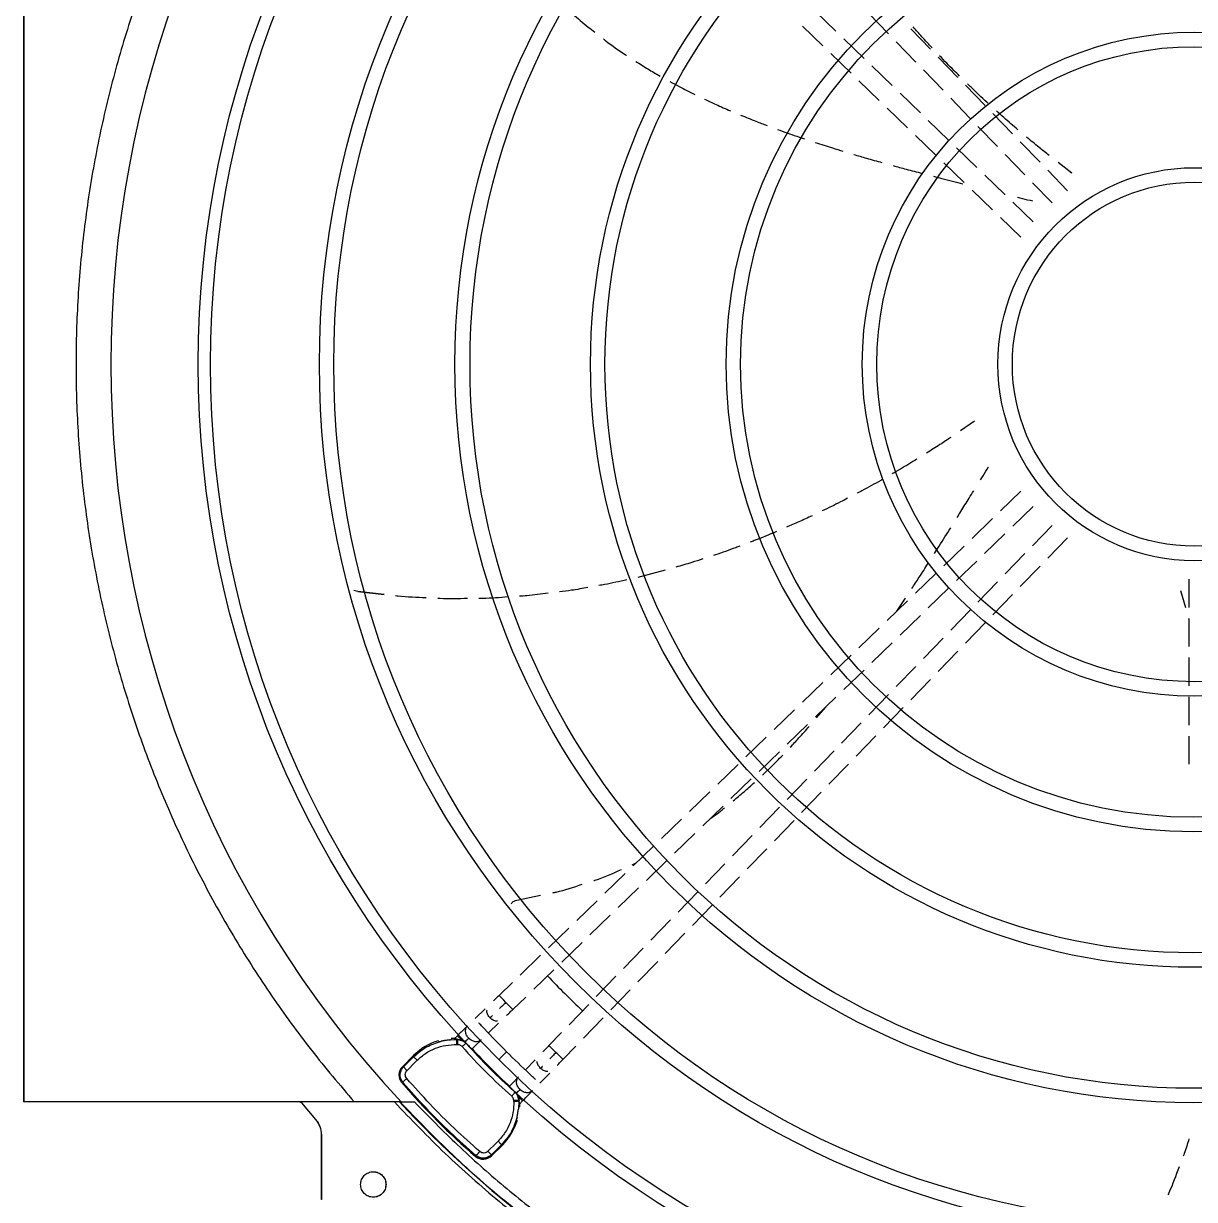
# Model space of a CAD drawing. Extents: x -24 to 296, y -58 to 147.
# Drawn here: x 135.2 to 146.96, y 28.69 to 40.51 of the extents above; entities that cross this region are included whole.
import ezdxf

# ---------------------------------------------------------------- set-up
doc = ezdxf.new("R2010")
doc.units = 0
doc.header["$MEASUREMENT"] = 0
doc.layers.get('0').update_dxf_attribs({"linetype": 'CONTINUOUS'})

msp = doc.modelspace()

# ---------------------------------------------------------------- linework, layer by layer
at = {"color": 7, "linetype": 'Continuous', "lineweight": 25}
for p, q in [((135.19898, 44.49608), (135.19898, 29.67323)), ((135.20067, 44.49608), (135.20067, 29.67323)), ((143.35606, 40.43046), (143.15152, 40.62822)), ((143.68789, 40.60745), (143.88538, 40.40319)), ((143.02049, 40.4811), (143.22433, 40.28401)), ((144.30741, 40.24991), (144.10958, 40.45451)), ((143.63914, 40.15674), (143.4355, 40.35364)), ((143.96225, 40.32369), (144.1594, 40.1198)), ((143.30441, 40.20658), (143.50867, 40.00907)), ((144.58188, 39.96605), (144.38408, 40.17062)), ((143.92162, 39.88361), (143.71788, 40.08061)), ((143.58725, 39.9331), (143.79197, 39.73515)), ((144.23559, 40.04099), (144.43313, 39.83669)), ((144.85598, 39.68256), (144.65831, 39.887)), ((144.20479, 39.60981), (144.00161, 39.80626)), ((144.50954, 39.75766), (144.70631, 39.55417)), ((143.87182, 39.65794), (144.07571, 39.4608)), ((145.13138, 39.39774), (144.93336, 39.60253)), ((144.48863, 39.33536), (144.28456, 39.53268)), ((144.78349, 39.47434), (144.98073, 39.27036)), ((144.15524, 39.3839), (144.36019, 39.18574)), ((144.77092, 39.06242), (144.56737, 39.25923)), ((145.40656, 39.11314), (145.20757, 39.31894)), ((144.43923, 39.10931), (144.64368, 38.91162)), ((145.05635, 39.19214), (145.25456, 38.98715)), ((145.72738, 39.00331), (145.58947, 39.10947)), ((145.68223, 38.82803), (145.4838, 39.03325)), ((145.70475, 39.02024), (145.7042, 39.02023)), ((145.72152, 39.00758), (145.72718, 39.00331)), ((145.72718, 39.00331), (145.72738, 39.00331)), ((145.0542, 38.78851), (144.85117, 38.98482)), ((145.33113, 38.90796), (145.52759, 38.70477)), ((144.72415, 38.83381), (144.92869, 38.63605)), ((145.04817, 38.79433), (145.05723, 38.79212)), ((145.33834, 38.51377), (145.13417, 38.71119)), ((145.00897, 38.55842), (145.2141, 38.36008)), ((144.74965, 36.51174), (144.60804, 36.41423)), ((144.88898, 36.05404), (144.88956, 36.05404)), ((145.21443, 35.80955), (145.00902, 35.61093)), ((145.13436, 35.4583), (145.33787, 35.65508)), ((144.92874, 35.53331), (144.7239, 35.33525)), ((145.52847, 35.46544), (145.33088, 35.26109)), ((144.85076, 35.18409), (145.05426, 35.38086)), ((145.4837, 35.13594), (145.68234, 35.34139)), ((144.64378, 35.25778), (144.43976, 35.06052)), ((144.56794, 34.91063), (144.77102, 35.10699)), ((145.25456, 35.18216), (145.05731, 34.97816)), ((141.64361, 35.01458), (141.36637, 34.94356)), ((144.35949, 34.9829), (144.15563, 34.78578)), ((145.20838, 34.8512), (145.40658, 35.05619)), ((144.98072, 34.89895), (144.78286, 34.69431)), ((146.90255, 34.92531), (146.90255, 34.64096)), ((138.55613, 34.80228), (138.51597, 34.81166)), ((138.55549, 34.80228), (138.51601, 34.81152)), ((138.55549, 34.80228), (138.82159, 34.76965)), ((138.55613, 34.80228), (138.55549, 34.80228)), ((138.82119, 34.771), (138.55613, 34.80228)), ((143.96827, 34.60463), (144.05517, 34.73441)), ((144.28465, 34.63672), (144.48809, 34.83342)), ((144.93276, 34.56615), (145.13138, 34.77157)), ((146.81713, 34.81192), (146.86778, 34.64199)), ((139.4706, 34.73028), (139.58046, 34.72788)), ((139.58045, 34.72734), (139.58113, 34.72734)), ((144.07569, 34.70849), (143.8718, 34.51135)), ((144.70687, 34.61573), (144.50945, 34.41154)), ((144.00172, 34.36314), (144.20528, 34.55998)), ((146.89899, 34.53163), (146.90255, 34.51886)), ((146.90255, 34.53151), (146.90255, 34.24742)), ((143.79216, 34.43435), (143.58706, 34.23603)), ((144.65855, 34.28255), (144.85641, 34.48719)), ((143.71804, 34.08885), (143.92242, 34.28647)), ((144.43288, 34.33236), (144.23521, 34.12791)), ((143.50867, 34.16023), (143.30439, 33.96271)), ((144.38381, 33.99841), (144.58138, 34.20275)), ((144.15859, 34.04867), (143.96219, 33.84555)), ((146.90255, 34.13791), (146.90255, 33.85439)), ((143.43551, 33.81567), (143.63928, 34.0127)), ((144.10946, 33.71467), (144.30662, 33.91858)), ((143.22497, 33.88592), (143.02095, 33.68865)), ((143.1521, 33.54165), (143.35564, 33.73845)), ((143.88516, 33.76588), (143.68783, 33.5618)), ((146.90255, 33.74371), (146.90255, 33.46005)), ((142.94083, 33.61118), (142.73747, 33.41455)), ((143.16224, 33.53105), (143.25443, 33.64058)), ((143.83548, 33.43131), (144.033, 33.6356)), ((142.86883, 33.26775), (143.0726, 33.46478)), ((143.61191, 33.48328), (143.41472, 33.27934)), ((142.65771, 33.33743), (142.45337, 33.13986)), ((143.56155, 33.14801), (143.75888, 33.35209)), ((146.90255, 33.34961), (146.90255, 33.06577)), ((143.33808, 33.20008), (143.1411, 32.99636)), ((142.58621, 32.99448), (142.79008, 33.1916)), ((142.3742, 33.0633), (142.17052, 32.86637)), ((143.2874, 32.86448), (143.48405, 33.06786)), ((142.30319, 32.72082), (142.507, 32.91789)), ((143.06348, 32.91608), (142.8667, 32.71257)), ((142.09096, 32.78944), (141.88654, 32.59179)), ((143.01306, 32.58075), (143.21048, 32.78493)), ((142.0199, 32.44691), (142.22333, 32.6436)), ((142.78985, 32.63309), (142.59313, 32.42963)), ((141.80761, 32.51547), (141.60407, 32.31866)), ((142.73946, 32.29778), (142.93649, 32.50155)), ((141.73689, 32.17326), (141.94089, 32.37051)), ((142.517, 32.3509), (142.31966, 32.1468)), ((141.52482, 32.24203), (141.32054, 32.04451)), ((142.46494, 32.01386), (142.66181, 32.21747)), ((141.31201, 32.05383), (141.35104, 32.074)), ((141.45344, 31.89919), (141.65719, 32.0962)), ((142.24248, 32.06698), (142.04609, 31.86387)), ((141.24093, 31.96754), (141.03756, 31.7709)), ((142.1916, 31.73117), (142.38876, 31.93508)), ((141.17073, 31.62584), (141.37448, 31.82284)), ((141.9697, 31.78487), (141.77256, 31.58098)), ((140.15167, 31.7001), (140.1522, 31.7001)), ((140.1522, 31.7001), (140.39185, 31.74978)), ((140.95822, 31.69418), (140.75431, 31.49702)), ((140.88703, 31.35153), (141.09153, 31.54926)), ((141.91677, 31.44693), (142.11466, 31.65159)), ((141.69573, 31.50152), (141.49875, 31.29779)), ((140.67485, 31.42019), (140.47036, 31.22247)), ((141.64381, 31.16462), (141.84048, 31.36803)), ((140.60476, 31.0786), (140.8081, 31.27521)), ((141.42205, 31.21847), (141.22529, 31.01497)), ((140.39192, 31.14662), (140.1871, 30.94858)), ((141.36913, 30.88054), (141.56716, 31.08535)), ((140.32182, 30.80502), (140.52505, 31.00152)), ((140.10867, 30.87275), (139.97506, 30.74356)), ((141.14856, 30.93562), (140.95108, 30.73138)), ((140.1119, 30.60204), (140.24168, 30.72753)), ((141.09596, 30.59802), (141.29251, 30.8013)), ((139.8356, 30.60902), (139.73425, 30.51143)), ((140.87492, 30.65261), (140.67701, 30.44793)), ((140.82234, 30.31504), (141.01922, 30.51865)), ((139.8671, 30.36608), (139.96953, 30.46471)), ((140.6013, 30.36962), (140.47497, 30.23897)), ((139.47175, 30.29695), (139.55203, 30.29984)), ((139.55554, 30.33909), (139.52376, 30.30837)), ((139.55044, 30.24965), (139.55988, 30.24934)), ((139.55203, 30.29984), (139.55208, 30.30568)), ((139.56132, 30.29954), (139.55203, 30.29984)), ((139.55208, 30.30568), (139.56133, 30.30499)), ((139.56133, 30.30499), (139.56132, 30.29954)), ((139.56132, 30.29954), (139.60645, 30.28896)), ((139.56133, 30.30499), (139.59569, 30.29768)), ((139.64556, 30.26418), (139.63264, 30.27652)), ((139.64554, 30.26011), (139.64556, 30.26418)), ((139.00381, 30.02744), (139.1154, 30.13903)), ((139.1157, 30.12719), (139.01544, 30.02701)), ((139.1154, 30.13903), (139.11569, 30.12719)), ((140.61644, 30.10209), (140.74476, 30.2348)), ((139.01544, 30.02701), (139.00381, 30.02744)), ((139.04998, 29.99015), (139.13168, 30.07176)), ((139.13168, 30.07176), (139.15176, 30.09185)), ((140.33747, 30.0971), (140.23824, 29.99492)), ((140.3836, 29.86204), (140.48269, 29.96408)), ((138.99769, 29.86711), (139.00968, 29.86658)), ((140.1361, 29.77363), (140.13222, 29.77344)), ((140.14845, 29.76071), (140.1361, 29.77363)), ((135.20067, 29.67323), (135.19898, 29.67323)), ((138.52027, 29.67323), (135.20067, 29.67323)), ((137.98926, 29.6661), (138.13184, 29.49715)), ((137.99004, 29.6661), (137.98926, 29.6661)), ((137.99004, 29.6661), (138.13262, 29.49715)), ((138.99096, 29.67323), (138.52027, 29.67323)), ((138.99096, 29.67323), (139.12561, 29.67323)), ((140.12186, 29.67821), (140.12157, 29.68765)), ((140.16107, 29.73433), (140.17164, 29.68921)), ((140.17194, 29.67994), (140.16906, 29.59964)), ((140.16959, 29.72378), (140.17686, 29.68947)), ((140.17686, 29.68947), (140.17164, 29.68921)), ((140.17164, 29.68921), (140.17194, 29.67994)), ((140.17753, 29.68023), (140.17194, 29.67994)), ((140.17753, 29.68023), (140.17686, 29.68947)), ((140.18012, 29.65209), (140.21076, 29.68378)), ((138.13184, 29.49715), (138.13262, 29.49715)), ((138.18899, 29.34311), (138.18899, 28.6935)), ((138.18899, 29.34311), (138.18977, 29.34311)), ((138.18977, 29.34311), (138.18977, 28.6935)), ((139.94399, 29.25944), (139.86238, 29.17775)), ((140.01061, 29.24381), (139.89902, 29.13222)), ((139.99929, 29.24359), (139.89912, 29.14334)), ((139.96408, 29.27953), (139.94399, 29.25944)), ((140.01061, 29.24381), (139.99929, 29.24359)), ((139.73869, 29.1261), (139.73869, 29.13757)), ((139.89902, 29.13222), (139.89912, 29.14334)), ((138.18977, 28.6935), (138.18899, 28.6935))]:
    msp.add_line(p, q, dxfattribs=at)
at = {"color": 8, "linetype": 'Continuous', "lineweight": 25}
for p, q in [((139.00968, 29.86658), (138.99181, 29.89813)), ((139.76917, 29.12013), (139.73869, 29.13757))]:
    msp.add_line(p, q, dxfattribs=at)
at = {"color": 8, "linetype": 'Continuous', "lineweight": 25, "flags": 128}
for points in [[(140.0437, 30.6728), (140.0175, 30.69988), (139.99526, 30.72283), (139.98035, 30.73817), (139.97506, 30.74356), (139.97506, 30.74356)], [(140.1119, 30.60204), (140.1119, 30.60204), (140.10677, 30.60743), (140.09201, 30.62277), (140.06986, 30.64572), (140.0437, 30.6728)]]:
    msp.add_lwpolyline(points, dxfattribs=at)
for centre, radius in [((146.9509, 37.08527), 9.99706), ((146.9509, 37.08465), 9.87436), ((146.9509, 37.08527), 8.78089), ((146.9509, 37.08465), 8.63615), ((146.9509, 37.08465), 7.41998), ((146.95709, 37.08475), 7.27453), ((146.9509, 37.08465), 6.05846), ((146.9509, 37.08465), 5.9131), ((146.9509, 37.08465), 4.69694), ((146.9509, 37.08465), 4.55158), ((146.95709, 37.08465), 3.33542), ((146.95709, 37.08475), 3.18997), ((146.95709, 37.08465), 1.9739), ((146.95709, 37.08475), 1.82845)]:
    msp.add_circle(centre, radius)
at = {"color": 7, "linetype": 'Continuous', "lineweight": 25}
for centre, radius, start, end in [((146.95627, 37.08465), 10.88004, 137.062968, 222.937036), ((146.94952, 37.08335), 8.93517, 223.436613, 226.62464), ((146.95619, 37.08369), 9.76635, 223.11767, 225.000016), ((144.21387, 34.34227), 6.1186, 222.506594, 227.494873), ((146.9558, 37.08322), 9.76574, 224.999711, 226.882175), ((144.21403, 34.34244), 6.87305, 220.627733, 229.372173), ((146.95604, 37.08461), 10.8921, 222.877714, 262.047685)]:
    msp.add_arc(centre, radius, start, end, dxfattribs=at)
at = {"color": 8, "linetype": 'Continuous', "lineweight": 25}
for centre, radius, start, end in [((133.01721, 22.43123), 10.79717, 45.790223, 46.313352), ((135.69427, 25.07619), 6.45202, 45.572072, 46.081779)]:
    msp.add_arc(centre, radius, start, end, dxfattribs=at)
at = {"color": 7, "linetype": 'Continuous', "lineweight": 25}
for centre, major_axis, ratio, start_param, end_param in [((139.53271, 29.72066), (0.01095, 0.5912), 0.99873353, 0.30576453, 0.80328617), ((139.53271, 29.72066), (0.01095, 0.5912), 0.99873353, 0.02743731, 0.08783241), ((139.08747, 29.94396), (0.11816, -0.00449), 0.99887068, 2.39471439, 3.88810276), ((139.59225, 29.66112), (0.5912, 0.01098), 0.99873841, 6.20038528, 6.255253), ((139.59225, 29.66112), (0.5912, 0.01098), 0.99873841, 5.4798419, 5.9722231), ((139.81555, 29.21588), (-0.00447, 0.11816), 0.99886587, 2.39523002, 3.88862108)]:
    msp.add_ellipse(centre, major_axis=major_axis, ratio=ratio, start_param=start_param, end_param=end_param, dxfattribs=at)
for points, knots in [([(139.12561, 29.67323), (139.26814, 29.5275), (139.55529, 29.23391), (140.02014, 28.82273), (140.51272, 28.4322), (141.03399, 28.06741), (141.58201, 27.73023), (142.15474, 27.42362), (142.74954, 27.1501), (143.36303, 26.91205), (143.9922, 26.71121), (144.63372, 26.549), (145.28398, 26.42645), (145.93927, 26.34414), (146.59598, 26.30218), (147.25067, 26.30026), (147.89923, 26.33765), (148.53823, 26.41313), (149.16451, 26.52507), (149.77584, 26.67179), (150.36975, 26.85127), (150.94704, 27.06239), (151.51144, 27.30589), (152.06615, 27.58379), (152.611, 27.89745), (153.14281, 28.24666), (153.65879, 28.63109), (154.15553, 29.04975), (154.62969, 29.50117), (155.0778, 29.98307), (155.49715, 30.4933), (155.88518, 31.0293), (156.2396, 31.58809), (156.55849, 32.16644), (156.84043, 32.76104), (157.08441, 33.36857), (157.2896, 33.98495), (157.45587, 34.60654), (157.58356, 35.2298), (157.67341, 35.85204), (157.72638, 36.47021), (157.74381, 37.08465), (157.72638, 37.69909), (157.67341, 38.31725), (157.58356, 38.93949), (157.45588, 39.56275), (157.2896, 40.18435), (157.08441, 40.80073), (156.84043, 41.40825), (156.5585, 42.00285), (156.2396, 42.58121), (155.88518, 43.14), (155.49715, 43.67599), (155.07781, 44.18622), (154.6297, 44.66812), (154.15554, 45.11955), (153.6588, 45.53821), (153.14282, 45.92265), (152.61101, 46.27184), (152.06617, 46.58551), (151.51145, 46.86342), (150.94705, 47.10692), (150.36976, 47.31803), (149.77585, 47.49751), (149.16453, 47.64423), (148.53824, 47.75618), (147.89923, 47.83165), (147.25068, 47.86905), (146.596, 47.86713), (145.93929, 47.82517), (145.28399, 47.74286), (144.63373, 47.62031), (143.99221, 47.4581), (143.36305, 47.25726), (142.74956, 47.01922), (142.15475, 46.74569), (141.58202, 46.43908), (141.034, 46.1019), (140.51273, 45.73712), (140.02015, 45.34658), (139.55529, 44.93541), (139.26814, 44.64181), (139.12561, 44.49608)], [0, 0, 0, 0, 0.01189592, 0.02396584, 0.03619649, 0.04857359, 0.06108194, 0.07373471, 0.0864717, 0.09927432, 0.11212355, 0.12500004, 0.13787625, 0.15072533, 0.16352795, 0.17626509, 0.18891813, 0.20142621, 0.21380317, 0.22603385, 0.23810393, 0.25000004, 0.2618959, 0.27396585, 0.28619652, 0.29857361, 0.31108196, 0.32373474, 0.33647171, 0.34927432, 0.36212355, 0.37500004, 0.38787624, 0.40072531, 0.41352793, 0.42626506, 0.4389181, 0.45142619, 0.46380314, 0.47603381, 0.48810388, 0.50000001, 0.51189586, 0.52396581, 0.53619649, 0.54857357, 0.56108191, 0.57373469, 0.58647168, 0.59927428, 0.6121235, 0.62499999, 0.63787621, 0.65072529, 0.66352791, 0.67626502, 0.68891805, 0.70142614, 0.71380312, 0.72603376, 0.73810387, 0.74999998, 0.76189582, 0.77396578, 0.78619645, 0.79857355, 0.81108188, 0.82373468, 0.83647168, 0.84927427, 0.86212351, 0.87499998, 0.88787621, 0.90072531, 0.91352792, 0.92626504, 0.93891808, 0.95142617, 0.96380314, 0.97603381, 0.98810396, 1, 1, 1, 1]), ([(138.52027, 44.49608), (138.37476, 44.32461), (138.08373, 43.98167), (137.68736, 43.4352), (137.32224, 42.86773), (136.99247, 42.27888), (136.69849, 41.67141), (136.44156, 41.04735), (136.22257, 40.40899), (136.0423, 39.75864), (135.90142, 39.09863), (135.80042, 38.43136), (135.73967, 37.75922), (135.7194, 37.08465), (135.73967, 36.41008), (135.80042, 35.73795), (135.90142, 35.07067), (136.0423, 34.41067), (136.22257, 33.76031), (136.44156, 33.12196), (136.69849, 32.4979), (136.99247, 31.89043), (137.32224, 31.30158), (137.68736, 30.73411), (138.08373, 30.18764), (138.37476, 29.8447), (138.52027, 29.67323)], [0, 0, 0, 0, 0.04166667, 0.08333333, 0.125, 0.16666666, 0.20833334, 0.25000002, 0.29166668, 0.33333335, 0.375, 0.41666669, 0.45833337, 0.49999998, 0.54166666, 0.58333334, 0.62500004, 0.66666665, 0.70833332, 0.75000002, 0.7916667, 0.83333334, 0.87500001, 0.91666668, 0.95833336, 1, 1, 1, 1]), ([(140.7136, 40.60539), (140.76449, 40.5601), (140.83645, 40.49605), (140.91292, 40.4373), (140.93531, 40.4201)], [0, 0, 0, 0, 0.70723301, 1, 1, 1, 1]), ([(144.32347, 40.26324), (144.28943, 40.29945), (144.22555, 40.36738), (144.16222, 40.43967), (144.13265, 40.47342)], [0, 0, 0, 0, 0.53304752, 1, 1, 1, 1]), ([(141.02247, 40.35216), (141.03062, 40.34578), (141.1023, 40.28971), (141.18024, 40.23437), (141.25203, 40.18877), (141.25568, 40.18646)], [0, 0, 0, 0, 0.10855999, 0.95473773, 1, 1, 1, 1]), ([(144.5987, 39.9799), (144.57963, 39.99853), (144.51344, 40.06319), (144.44643, 40.13324), (144.39872, 40.18312)], [0, 0, 0, 0, 0.28801389, 1, 1, 1, 1]), ([(141.34944, 40.12679), (141.38881, 40.1012), (141.46781, 40.04984), (141.54968, 40.00317), (141.59076, 39.97975)], [0, 0, 0, 0, 0.49831673, 1, 1, 1, 1]), ([(141.68799, 39.92578), (141.71953, 39.90839), (141.80238, 39.86271), (141.88721, 39.8208), (141.93975, 39.79484)], [0, 0, 0, 0, 0.38063605, 1, 1, 1, 1]), ([(144.88458, 39.70626), (144.88058, 39.70987), (144.82444, 39.76058), (144.75539, 39.82557), (144.68972, 39.89034), (144.67764, 39.90226)], [0, 0, 0, 0, 0.05896179, 0.82678494, 1, 1, 1, 1]), ([(142.03817, 39.74778), (142.07644, 39.72953), (142.16214, 39.68865), (142.24947, 39.65137), (142.29779, 39.63074)], [0, 0, 0, 0, 0.44658647, 1, 1, 1, 1]), ([(142.39975, 39.58774), (142.45108, 39.56651), (142.53906, 39.53013), (142.62822, 39.49682), (142.66535, 39.48294)], [0, 0, 0, 0, 0.58350666, 1, 1, 1, 1]), ([(145.18485, 39.44019), (145.13745, 39.48065), (145.06596, 39.54167), (144.99268, 39.60838), (144.968, 39.63085)], [0, 0, 0, 0, 0.6631535, 1, 1, 1, 1]), ([(142.77039, 39.44351), (142.83449, 39.42028), (142.92461, 39.38761), (143.01554, 39.35733), (143.04181, 39.34858)], [0, 0, 0, 0, 0.71116452, 1, 1, 1, 1]), ([(145.49917, 39.18093), (145.46533, 39.20771), (145.39074, 39.26673), (145.31393, 39.3312), (145.27197, 39.36643)], [0, 0, 0, 0, 0.45365536, 1, 1, 1, 1]), ([(143.14921, 39.31264), (143.20726, 39.29381), (143.29983, 39.26378), (143.39296, 39.23562), (143.4277, 39.22512)], [0, 0, 0, 0, 0.62701032, 1, 1, 1, 1]), ([(143.53579, 39.19236), (143.57821, 39.17981), (143.67263, 39.15189), (143.76743, 39.12534), (143.81965, 39.11071)], [0, 0, 0, 0, 0.4492195, 1, 1, 1, 1]), ([(143.93057, 39.07998), (143.97465, 39.06787), (144.07145, 39.04128), (144.16857, 39.01587), (144.22145, 39.00203)], [0, 0, 0, 0, 0.45544393, 1, 1, 1, 1]), ([(145.70475, 39.02023), (145.70526, 39.01985), (145.70632, 39.01906), (145.71015, 39.01616), (145.71544, 39.01217), (145.71949, 39.00911), (145.72152, 39.00758)], [0, 0, 0, 0, 0.2360288, 0.48492993, 0.74046576, 1, 1, 1, 1]), ([(144.3356, 38.97229), (144.364, 38.96495), (144.46291, 38.93939), (144.56201, 38.91454), (144.63266, 38.89682)], [0, 0, 0, 0, 0.28717143, 1, 1, 1, 1]), ([(145.18019, 38.76214), (145.19681, 38.7581), (145.24763, 38.74572), (145.29841, 38.73337), (145.33259, 38.72506)], [0, 0, 0, 0, 0.32699072, 1, 1, 1, 1]), ([(144.51211, 36.35003), (144.47575, 36.32571), (144.39654, 36.27273), (144.31145, 36.21934), (144.26542, 36.19046)], [0, 0, 0, 0, 0.4590241, 1, 1, 1, 1]), ([(144.16907, 36.13054), (144.11546, 36.09752), (144.03511, 36.04804), (143.94877, 35.99862), (143.92003, 35.98218)], [0, 0, 0, 0, 0.66716669, 1, 1, 1, 1]), ([(144.80843, 35.92254), (144.817, 35.93643), (144.84407, 35.98028), (144.87109, 36.0241), (144.88956, 36.05404)], [0, 0, 0, 0, 0.31677713, 1, 1, 1, 1]), ([(143.82395, 35.92675), (143.81862, 35.92367), (143.75248, 35.88547), (143.66877, 35.83941), (143.58699, 35.7969), (143.57198, 35.7891)], [0, 0, 0, 0, 0.06673795, 0.82860265, 1, 1, 1, 1]), ([(144.57467, 35.5453), (144.58676, 35.56467), (144.62693, 35.62903), (144.68247, 35.71868), (144.72592, 35.78899), (144.74148, 35.81416)], [0, 0, 0, 0, 0.21657344, 0.71952385, 1, 1, 1, 1]), ([(143.47411, 35.73805), (143.45039, 35.72558), (143.3685, 35.68251), (143.28121, 35.64035), (143.21921, 35.6104)], [0, 0, 0, 0, 0.28962741, 1, 1, 1, 1]), ([(143.11908, 35.56315), (143.07426, 35.54198), (142.98987, 35.50212), (142.90149, 35.46414), (142.86006, 35.44634)], [0, 0, 0, 0, 0.53117169, 1, 1, 1, 1]), ([(144.34637, 35.18242), (144.36211, 35.20712), (144.41712, 35.29347), (144.47151, 35.38023), (144.51034, 35.44218)], [0, 0, 0, 0, 0.28603904, 1, 1, 1, 1]), ([(142.76007, 35.40294), (142.68611, 35.37199), (142.59922, 35.33562), (142.51005, 35.30198), (142.49678, 35.29697)], [0, 0, 0, 0, 0.85117589, 1, 1, 1, 1]), ([(142.3935, 35.2578), (142.3792, 35.25236), (142.29793, 35.22142), (142.20884, 35.18952), (142.1335, 35.16509), (142.12671, 35.16289)], [0, 0, 0, 0, 0.16266608, 0.92447643, 1, 1, 1, 1]), ([(142.02107, 35.12853), (141.98428, 35.11632), (141.8943, 35.08645), (141.80307, 35.06061), (141.74915, 35.04533)], [0, 0, 0, 0, 0.40887519, 1, 1, 1, 1]), ([(144.11857, 34.83022), (144.14375, 34.86847), (144.19898, 34.95233), (144.25319, 35.03686), (144.28267, 35.08284)], [0, 0, 0, 0, 0.45598561, 1, 1, 1, 1]), ([(141.2572, 34.91919), (141.18318, 34.90193), (141.09033, 34.88027), (140.99652, 34.86436), (140.97748, 34.86113)], [0, 0, 0, 0, 0.79707561, 1, 1, 1, 1]), ([(139.24134, 34.73828), (139.14736, 34.74119), (139.0442, 34.74438), (138.94238, 34.75667), (138.93331, 34.75777)], [0, 0, 0, 0, 0.91094237, 1, 1, 1, 1]), ([(140.06514, 34.74681), (139.98003, 34.73932), (139.88187, 34.73067), (139.78375, 34.73086), (139.77072, 34.73089)], [0, 0, 0, 0, 0.86718784, 1, 1, 1, 1]), ([(140.46866, 34.78473), (140.39737, 34.77443), (140.30095, 34.76049), (140.20398, 34.75523), (140.17871, 34.75386)], [0, 0, 0, 0, 0.73941863, 1, 1, 1, 1]), ([(140.86678, 34.84188), (140.81205, 34.83154), (140.71707, 34.8136), (140.62121, 34.80293), (140.58058, 34.79841)], [0, 0, 0, 0, 0.57618242, 1, 1, 1, 1]), ([(139.65593, 34.73066), (139.56456, 34.72797), (139.46514, 34.72505), (139.36638, 34.73101), (139.35839, 34.73149)], [0, 0, 0, 0, 0.91908325, 1, 1, 1, 1]), ([(142.89853, 33.23694), (142.92777, 33.26775), (142.99278, 33.33624), (143.05488, 33.40738), (143.08904, 33.44651)], [0, 0, 0, 0, 0.44988429, 1, 1, 1, 1]), ([(142.61999, 32.95796), (142.64668, 32.98295), (142.71573, 33.04762), (142.78181, 33.11534), (142.82235, 33.15688)], [0, 0, 0, 0, 0.38645719, 1, 1, 1, 1]), ([(142.32435, 32.69839), (142.36121, 32.7282), (142.4347, 32.78764), (142.50461, 32.85127), (142.53946, 32.88299)], [0, 0, 0, 0, 0.50149322, 1, 1, 1, 1]), ([(142.09552, 32.52003), (142.14101, 32.55245), (142.18948, 32.58699), (142.23532, 32.62493), (142.23815, 32.62727)], [0, 0, 0, 0, 0.93838513, 1, 1, 1, 1]), ([(140.92575, 31.89685), (140.92979, 31.89806), (141.0253, 31.92683), (141.1165, 31.96869), (141.20385, 32.00879)], [0, 0, 0, 0, 0.04234426, 1, 1, 1, 1]), ([(140.51414, 31.77513), (140.52498, 31.77732), (140.62559, 31.79767), (140.72316, 31.83156), (140.81022, 31.86181)], [0, 0, 0, 0, 0.10772802, 1, 1, 1, 1]), ([(140.09901, 31.66323), (140.10131, 31.66796), (140.10718, 31.68007), (140.12623, 31.69396), (140.14287, 31.69798), (140.15167, 31.7001)], [0, 0, 0, 0, 0.23203407, 0.59403736, 1, 1, 1, 1]), ([(140.09932, 31.66285), (140.10168, 31.66773), (140.10762, 31.67998), (140.12678, 31.69397), (140.14341, 31.69798), (140.1522, 31.7001)], [0, 0, 0, 0, 0.23772016, 0.59707421, 1, 1, 1, 1]), ([(139.97506, 30.74356), (139.96503, 30.73386), (139.94575, 30.71522), (139.92804, 30.69812), (139.91954, 30.68992)], [0, 0, 0, 0, 0.52082038, 1, 1, 1, 1]), ([(140.0437, 30.6728), (140.03156, 30.66106), (140.00988, 30.64011), (139.9891, 30.62004), (139.97996, 30.6112)], [0, 0, 0, 0, 0.56005027, 1, 1, 1, 1]), ([(140.05039, 30.54262), (140.05159, 30.54378), (140.06105, 30.55291), (140.08209, 30.57323), (140.10196, 30.59244), (140.1119, 30.60204)], [0, 0, 0, 0, 0.06782543, 0.53375694, 1, 1, 1, 1]), ([(139.65877, 30.43875), (139.65229, 30.43251), (139.63935, 30.42004), (139.61383, 30.39541), (139.58552, 30.36808), (139.56551, 30.34873), (139.55549, 30.33905)], [0, 0, 0, 0, 0.25012582, 0.50004049, 0.74993816, 1, 1, 1, 1]), ([(139.79878, 30.43658), (139.79292, 30.44327), (139.78269, 30.45495), (139.77431, 30.46498), (139.77073, 30.46926)], [0, 0, 0, 0, 0.57248786, 1, 1, 1, 1]), ([(139.82723, 30.4084), (139.82348, 30.41207), (139.81478, 30.42056), (139.80458, 30.43078), (139.79878, 30.43658)], [0, 0, 0, 0, 0.43217551, 1, 1, 1, 1]), ([(139.11569, 30.12719), (139.1577, 30.16358), (139.23978, 30.2347), (139.34325, 30.26747), (139.39377, 30.28347)], [0, 0, 0, 0, 0.51171491, 1, 1, 1, 1]), ([(139.15176, 30.09185), (139.17927, 30.11633), (139.23429, 30.16529), (139.33353, 30.21514), (139.44, 30.24671), (139.51363, 30.24867), (139.55044, 30.24965)], [0, 0, 0, 0, 0.25000105, 0.50000121, 0.74999986, 1, 1, 1, 1]), ([(139.36862, 30.27899), (139.36942, 30.27893), (139.37103, 30.27881), (139.3802, 30.28062), (139.38922, 30.28252), (139.39377, 30.28347)], [0, 0, 0, 0, 0.33193425, 0.66326494, 1, 1, 1, 1]), ([(139.47175, 30.29695), (139.46549, 30.29587), (139.45286, 30.29368), (139.43805, 30.29073), (139.42976, 30.28935), (139.42622, 30.28876), (139.41961, 30.2877), (139.40772, 30.28596), (139.39919, 30.28443), (139.39377, 30.28347)], [0, 0, 0, 0, 0.25660518, 0.51806655, 0.5332425, 0.55988111, 0.64746674, 0.77621648, 1, 1, 1, 1]), ([(139.47175, 30.29695), (139.47689, 30.29764), (139.48638, 30.29892), (139.49576, 30.30032), (139.49661, 30.30094), (139.49705, 30.30126)], [0, 0, 0, 0, 0.36680927, 0.676056, 1, 1, 1, 1]), ([(139.55208, 30.30568), (139.54401, 30.30629), (139.53252, 30.30715), (139.52573, 30.3081), (139.52384, 30.30865), (139.52461, 30.30897), (139.52477, 30.30904)], [0, 0, 0, 0, 0.51293538, 0.72977065, 0.94135023, 1, 1, 1, 1]), ([(139.55044, 30.24965), (139.55066, 30.25623), (139.55109, 30.26939), (139.5516, 30.28541), (139.55195, 30.2968), (139.552, 30.29883), (139.55203, 30.29984)], [0, 0, 0, 0, 0.25000075, 0.49999682, 0.75000266, 1, 1, 1, 1]), ([(139.55988, 30.24934), (139.56008, 30.25592), (139.56049, 30.26908), (139.56096, 30.2851), (139.56128, 30.2965), (139.56131, 30.29853), (139.56132, 30.29954)], [0, 0, 0, 0, 0.24999942, 0.499994, 0.74999548, 1, 1, 1, 1]), ([(139.60266, 30.22927), (139.59981, 30.23212), (139.59409, 30.23786), (139.58345, 30.24395), (139.57197, 30.24824), (139.56389, 30.24898), (139.55988, 30.24934)], [0, 0, 0, 0, 0.24877774, 0.50057364, 0.7521473, 1, 1, 1, 1]), ([(139.63264, 30.27652), (139.62712, 30.28069), (139.61534, 30.28958), (139.6025, 30.29487), (139.59569, 30.29768)], [0, 0, 0, 0, 0.46911619, 1, 1, 1, 1]), ([(139.64554, 30.26011), (139.64443, 30.25999), (139.64214, 30.25974), (139.63201, 30.25306), (139.61827, 30.24257), (139.60775, 30.23361), (139.60266, 30.22927)], [0, 0, 0, 0, 0.24184858, 0.49997479, 0.75811382, 1, 1, 1, 1]), ([(139.66997, 30.31255), (139.66419, 30.30697), (139.65382, 30.29699), (139.63913, 30.28279), (139.63264, 30.27652)], [0, 0, 0, 0, 0.55831737, 1, 1, 1, 1]), ([(140.13222, 29.77344), (140.0475, 29.85092), (139.87806, 30.00589), (139.72305, 30.17537), (139.64554, 30.26011)], [0, 0, 0, 0, 0.49999938, 1, 1, 1, 1]), ([(139.64556, 30.26418), (139.65092, 30.25828), (139.6617, 30.24645), (139.67602, 30.23128), (139.68812, 30.21886), (139.69643, 30.2108), (139.70108, 30.20673), (139.70128, 30.20712), (139.70137, 30.20727)], [0, 0, 0, 0, 0.18087626, 0.36307985, 0.54051449, 0.72811583, 0.89029815, 1, 1, 1, 1]), ([(139.70023, 30.20517), (139.70951, 30.21414), (139.72806, 30.23207), (139.75399, 30.25711), (139.77734, 30.27964), (139.78931, 30.29117), (139.79529, 30.29694)], [0, 0, 0, 0, 0.25013792, 0.50015327, 0.74999353, 1, 1, 1, 1]), ([(139.1157, 30.12718), (139.11641, 30.12656), (139.11782, 30.12532), (139.12602, 30.11734), (139.13757, 30.10597), (139.14703, 30.09656), (139.15176, 30.09185)], [0, 0, 0, 0, 0.24999527, 0.49999701, 0.75000345, 1, 1, 1, 1]), ([(139.60266, 30.22927), (139.68206, 30.14237), (139.84086, 29.96857), (140.01462, 29.80981), (140.1015, 29.73043)], [0, 0, 0, 0, 0.50000087, 1, 1, 1, 1]), ([(139.9724, 30.09989), (139.97272, 30.1002), (139.97346, 30.10091), (139.97936, 30.10677), (139.98841, 30.11579), (139.99944, 30.12681), (140.01228, 30.13964), (140.02497, 30.15235), (140.03566, 30.16305), (140.04411, 30.17153), (140.04945, 30.1769), (140.05007, 30.17755), (140.05035, 30.17784)], [0, 0, 0, 0, 0.09142796, 0.20730221, 0.29898218, 0.40002168, 0.50631239, 0.6122537, 0.71235431, 0.80274967, 0.91261822, 1, 1, 1, 1]), ([(140.47497, 30.23897), (140.46537, 30.22905), (140.44619, 30.20921), (140.42545, 30.18778), (140.41592, 30.17795), (140.41433, 30.17631)], [0, 0, 0, 0, 0.45479462, 0.90914447, 1, 1, 1, 1]), ([(140.54594, 30.17055), (140.53421, 30.15841), (140.51325, 30.13674), (140.49316, 30.11598), (140.48432, 30.10685)], [0, 0, 0, 0, 0.5600547, 1, 1, 1, 1]), ([(138.99181, 29.89813), (138.99006, 29.90099), (138.98106, 29.91575), (138.97935, 29.94917), (138.98748, 29.99237), (139.00614, 30.01549), (139.01544, 30.02701)], [0, 0, 0, 0, 0.07173689, 0.37086205, 0.68626492, 1, 1, 1, 1]), ([(139.01544, 30.02701), (139.01597, 30.02621), (139.01702, 30.02461), (139.02475, 30.01616), (139.03594, 30.00442), (139.0453, 29.99491), (139.04998, 29.99015)], [0, 0, 0, 0, 0.24999821, 0.49999027, 0.74999325, 1, 1, 1, 1]), ([(140.55941, 30.04315), (140.55978, 30.04354), (140.56817, 30.0522), (140.5877, 30.07237), (140.60689, 30.09221), (140.61648, 30.10214)], [0, 0, 0, 0, 0.02260027, 0.51113865, 1, 1, 1, 1]), ([(139.00968, 29.86658), (139.00985, 29.8679), (139.0102, 29.87065), (139.01843, 29.88094), (139.03129, 29.89433), (139.04205, 29.90406), (139.04725, 29.90875)], [0, 0, 0, 0, 0.2412465, 0.5000541, 0.75883227, 1, 1, 1, 1]), ([(139.04725, 29.90875), (139.04298, 29.91492), (139.03448, 29.92723), (139.0311, 29.95005), (139.03597, 29.97124), (139.04411, 29.9841), (139.04931, 29.98945), (139.04998, 29.99015)], [0, 0, 0, 0, 0.25091724, 0.5005218, 0.74979909, 0.96750876, 1, 1, 1, 1]), ([(139.78099, 29.175), (139.69536, 29.25137), (139.52349, 29.40464), (139.27734, 29.65081), (139.12382, 29.8229), (139.04725, 29.90875)], [0, 0, 0, 0, 0.33231681, 0.66694549, 1, 1, 1, 1]), ([(140.16911, 29.92373), (140.1633, 29.91774), (140.15167, 29.90576), (140.12901, 29.88238), (140.10387, 29.85641), (140.08589, 29.83782), (140.0769, 29.82853)], [0, 0, 0, 0, 0.25011658, 0.4999956, 0.74997875, 1, 1, 1, 1]), ([(140.30911, 29.92624), (140.3033, 29.93205), (140.29308, 29.94226), (140.28458, 29.95097), (140.28091, 29.95472)], [0, 0, 0, 0, 0.56905431, 1, 1, 1, 1]), ([(140.34177, 29.89822), (140.33747, 29.90181), (140.32746, 29.91017), (140.31578, 29.92041), (140.30911, 29.92624)], [0, 0, 0, 0, 0.42974965, 1, 1, 1, 1]), ([(139.73869, 29.13757), (139.65344, 29.21368), (139.48279, 29.36606), (139.23825, 29.6106), (139.08583, 29.7813), (139.00968, 29.86658)], [0, 0, 0, 0, 0.33313478, 0.66686602, 1, 1, 1, 1]), ([(140.07899, 29.82967), (140.07884, 29.82957), (140.07847, 29.82934), (140.08251, 29.82474), (140.0905, 29.81648), (140.10288, 29.8044), (140.11837, 29.78978), (140.13021, 29.779), (140.1361, 29.77363)], [0, 0, 0, 0, 0.11177582, 0.27357511, 0.45080048, 0.63777936, 0.8195625, 1, 1, 1, 1]), ([(140.1015, 29.73043), (140.10584, 29.73552), (140.11479, 29.74604), (140.12526, 29.75981), (140.13189, 29.76998), (140.13211, 29.77231), (140.13222, 29.77344)], [0, 0, 0, 0, 0.24188032, 0.50002498, 0.75815476, 1, 1, 1, 1]), ([(140.18455, 29.79797), (140.17895, 29.7922), (140.16893, 29.78187), (140.15473, 29.76719), (140.14845, 29.76071)], [0, 0, 0, 0, 0.55832877, 1, 1, 1, 1]), ([(140.21076, 29.68378), (140.22042, 29.69377), (140.23974, 29.71374), (140.26703, 29.74193), (140.29162, 29.76732), (140.30409, 29.78016), (140.31032, 29.78658)], [0, 0, 0, 0, 0.25017771, 0.50011676, 0.74999395, 1, 1, 1, 1]), ([(137.98926, 29.6661), (137.98827, 29.66715), (137.98629, 29.66926), (137.98253, 29.67149), (137.97843, 29.67296), (137.97554, 29.67314), (137.9741, 29.67323)], [0, 0, 0, 0, 0.24998025, 0.49998427, 0.74999678, 1, 1, 1, 1]), ([(137.97488, 29.67323), (137.97632, 29.67314), (137.97921, 29.67296), (137.98331, 29.67149), (137.98707, 29.66926), (137.98905, 29.66715), (137.99004, 29.6661)], [0, 0, 0, 0, 0.25000322, 0.50001573, 0.75001975, 1, 1, 1, 1]), ([(138.92303, 29.67323), (139.09089, 29.49826), (139.42661, 29.14832), (139.97304, 28.66735), (140.54783, 28.2213), (141.15166, 27.81514), (141.78099, 27.44984), (142.43328, 27.12733), (143.10553, 26.84865), (143.79496, 26.61623), (144.49782, 26.42674), (144.97502, 26.34041), (145.21361, 26.29725)], [0, 0, 0, 0, 0.10000002, 0.20000004, 0.29999995, 0.40000005, 0.50000004, 0.60000016, 0.69999999, 0.80000004, 0.90000013, 1, 1, 1, 1]), ([(138.97958, 29.67323), (139.15264, 29.49422), (139.49876, 29.1362), (140.06306, 28.64588), (140.65708, 28.19274), (141.28145, 27.7821), (141.93231, 27.415), (142.60685, 27.0935), (143.3018, 26.8187), (144.01407, 26.59316), (144.73967, 26.41332), (145.2316, 26.33594), (145.47756, 26.29725)], [0, 0, 0, 0, 0.09999997, 0.19999998, 0.29999997, 0.39999998, 0.49999991, 0.59999995, 0.69999992, 0.80000001, 0.90000005, 1, 1, 1, 1]), ([(140.12186, 29.67821), (140.12089, 29.6414), (140.11893, 29.56777), (140.08736, 29.4613), (140.03752, 29.36207), (139.98856, 29.30704), (139.96408, 29.27953)], [0, 0, 0, 0, 0.2499975, 0.49999556, 0.74999662, 1, 1, 1, 1]), ([(140.12157, 29.68765), (140.1212, 29.69166), (140.12047, 29.69974), (140.11618, 29.71123), (140.11009, 29.72186), (140.10435, 29.72758), (140.1015, 29.73043)], [0, 0, 0, 0, 0.24779498, 0.49943096, 0.75118998, 1, 1, 1, 1]), ([(140.17164, 29.68921), (140.17064, 29.68918), (140.16865, 29.68912), (140.15729, 29.68877), (140.14129, 29.68827), (140.12814, 29.68786), (140.12157, 29.68765)], [0, 0, 0, 0, 0.24999594, 0.49999599, 0.75000089, 1, 1, 1, 1]), ([(140.17194, 29.67994), (140.17094, 29.67989), (140.16895, 29.67981), (140.15759, 29.67941), (140.14159, 29.67887), (140.12844, 29.67843), (140.12186, 29.67821)], [0, 0, 0, 0, 0.2500081, 0.5000047, 0.75000598, 1, 1, 1, 1]), ([(140.16959, 29.72378), (140.16679, 29.73059), (140.16151, 29.74341), (140.15262, 29.75519), (140.14845, 29.76071)], [0, 0, 0, 0, 0.53088575, 1, 1, 1, 1]), ([(140.18074, 29.65303), (140.18067, 29.65287), (140.18037, 29.65212), (140.17985, 29.65398), (140.17895, 29.66072), (140.17812, 29.67218), (140.17753, 29.68023)], [0, 0, 0, 0, 0.05435949, 0.26672812, 0.48469879, 1, 1, 1, 1]), ([(140.15557, 29.52167), (140.15654, 29.52709), (140.15855, 29.53837), (140.16049, 29.55174), (140.16287, 29.56592), (140.16581, 29.58073), (140.16798, 29.59338), (140.16905, 29.59964)], [0, 0, 0, 0, 0.22403018, 0.46648185, 0.48173847, 0.74326104, 1, 1, 1, 1]), ([(140.17326, 29.62504), (140.173, 29.62472), (140.17247, 29.62409), (140.17129, 29.61645), (140.17013, 29.60763), (140.1693, 29.60142), (140.16906, 29.59964)], [0, 0, 0, 0, 0.28746422, 0.57416178, 0.8782828, 1, 1, 1, 1]), ([(138.13184, 29.49715), (138.14828, 29.47404), (138.18115, 29.42783), (138.18637, 29.37135), (138.18899, 29.34311)], [0, 0, 0, 0, 0.50000198, 1, 1, 1, 1]), ([(138.13262, 29.49715), (138.14906, 29.47404), (138.18193, 29.42783), (138.18716, 29.37135), (138.18977, 29.34311)], [0, 0, 0, 0, 0.50000198, 1, 1, 1, 1]), ([(140.15558, 29.52166), (140.13957, 29.47114), (140.1068, 29.36767), (140.03568, 29.28559), (139.99929, 29.24359)], [0, 0, 0, 0, 0.48829389, 1, 1, 1, 1]), ([(140.15558, 29.52166), (140.15451, 29.51667), (140.15238, 29.50667), (140.15077, 29.49837), (140.15093, 29.49712), (140.151, 29.49661)], [0, 0, 0, 0, 0.37191077, 0.74510217, 1, 1, 1, 1]), ([(146.90255, 29.30216), (146.88786, 29.25237), (146.87073, 29.1943), (146.84857, 29.13829), (146.84542, 29.13031)], [0, 0, 0, 0, 0.85756126, 1, 1, 1, 1]), ([(139.99929, 29.24359), (139.99868, 29.24428), (139.99747, 29.24567), (139.98953, 29.25383), (139.97819, 29.26535), (139.96878, 29.27481), (139.96408, 29.27953)], [0, 0, 0, 0, 0.25000233, 0.50000933, 0.7500026, 1, 1, 1, 1]), ([(139.73869, 29.13757), (139.74003, 29.13772), (139.74281, 29.13803), (139.75314, 29.14622), (139.76656, 29.15904), (139.77629, 29.16981), (139.78099, 29.175)], [0, 0, 0, 0, 0.24106608, 0.49981504, 0.75864179, 1, 1, 1, 1]), ([(139.89912, 29.14334), (139.88759, 29.13404), (139.86448, 29.11539), (139.82094, 29.10714), (139.78712, 29.10909), (139.77207, 29.11835), (139.76917, 29.12013)], [0, 0, 0, 0, 0.31116652, 0.62398385, 0.92760979, 1, 1, 1, 1]), ([(139.86238, 29.17775), (139.86169, 29.17708), (139.859, 29.17448), (139.85307, 29.16987), (139.84079, 29.16311), (139.82226, 29.15888), (139.79947, 29.16224), (139.78716, 29.17074), (139.78099, 29.175)], [0, 0, 0, 0, 0.032196, 0.12542168, 0.25076399, 0.49987053, 0.74927251, 1, 1, 1, 1]), ([(139.89912, 29.14334), (139.89833, 29.14385), (139.89676, 29.14488), (139.88835, 29.15257), (139.87664, 29.16372), (139.86713, 29.17308), (139.86238, 29.17775)], [0, 0, 0, 0, 0.24999728, 0.49999809, 0.74999755, 1, 1, 1, 1]), ([(138.5833, 28.84436), (138.58522, 28.86112), (138.58907, 28.89466), (138.6187, 28.93731), (138.66105, 28.96581), (138.71142, 28.97581), (138.76179, 28.96581), (138.80414, 28.93731), (138.83377, 28.89466), (138.83762, 28.86112), (138.83954, 28.84436)], [0, 0, 0, 0, 0.12499905, 0.24999862, 0.37500023, 0.49999928, 0.62499977, 0.75000138, 0.87500095, 1, 1, 1, 1]), ([(138.71064, 28.97248), (138.72743, 28.97055), (138.76101, 28.9667), (138.80336, 28.93707), (138.83299, 28.89472), (138.83684, 28.86114), (138.83876, 28.84436)], [0, 0, 0, 0, 0.25000062, 0.50000347, 0.75000226, 1, 1, 1, 1]), ([(146.80263, 29.02076), (146.77107, 28.93296), (146.73686, 28.83779), (146.69457, 28.74662), (146.69129, 28.73955)], [0, 0, 0, 0, 0.92249093, 1, 1, 1, 1]), ([(138.83954, 28.84436), (138.83762, 28.82759), (138.83377, 28.79405), (138.80414, 28.7514), (138.76179, 28.7229), (138.71142, 28.71289), (138.66105, 28.7229), (138.6187, 28.7514), (138.58907, 28.79405), (138.58522, 28.82759), (138.5833, 28.84436)], [0, 0, 0, 0, 0.1250039, 0.25000256, 0.37499999, 0.50000072, 0.62500001, 0.74999744, 0.8749961, 1, 1, 1, 1]), ([(138.83876, 28.84436), (138.83684, 28.82757), (138.83299, 28.79399), (138.80336, 28.75164), (138.761, 28.72201), (138.72743, 28.71816), (138.71064, 28.71623)], [0, 0, 0, 0, 0.25000743, 0.5000044, 0.74999891, 1, 1, 1, 1])]:
    msp.add_open_spline(points, degree=3, knots=knots, dxfattribs=at)
at = {"color": 8, "linetype": 'Continuous', "lineweight": 25}
for points, knots in [([(139.8833, 30.51795), (139.87535, 30.528), (139.85944, 30.54808), (139.84982, 30.57844), (139.85248, 30.59438), (139.85331, 30.59938)], [0, 0, 0, 0, 0.40702282, 0.81404966, 1, 1, 1, 1]), ([(139.90733, 30.54111), (139.90541, 30.53926), (139.89617, 30.53035), (139.88899, 30.52343), (139.8833, 30.51795)], [0, 0, 0, 0, 0.20818895, 1, 1, 1, 1]), ([(139.95938, 30.48497), (139.95575, 30.48453), (139.94111, 30.48273), (139.91258, 30.49321), (139.89306, 30.5097), (139.8833, 30.51795)], [0, 0, 0, 0, 0.14151294, 0.57075206, 1, 1, 1, 1]), ([(139.66997, 30.31255), (139.66189, 30.32262), (139.64573, 30.34277), (139.63591, 30.37941), (139.64045, 30.41228), (139.64965, 30.43337), (139.65873, 30.43867), (139.65879, 30.4387)], [0, 0, 0, 0, 0.24959648, 0.49918898, 0.74878257, 0.99837298, 1, 1, 1, 1]), ([(139.55575, 30.33878), (139.55567, 30.33886), (139.55519, 30.33938), (139.55753, 30.337), (139.56284, 30.33155), (139.57142, 30.32272), (139.58236, 30.31144), (139.59124, 30.30227), (139.59569, 30.29768)], [0, 0, 0, 0, 0.03775371, 0.2302051, 0.42265452, 0.61510675, 0.80754619, 1, 1, 1, 1]), ([(139.60645, 30.28896), (139.61363, 30.28522), (139.62817, 30.27764), (139.63971, 30.266), (139.64554, 30.26011)], [0, 0, 0, 0, 0.49408423, 1, 1, 1, 1]), ([(139.79527, 30.29698), (139.78682, 30.29084), (139.76986, 30.27853), (139.73525, 30.27663), (139.69944, 30.28723), (139.6798, 30.30411), (139.66997, 30.31255)], [0, 0, 0, 0, 0.2487761, 0.49918695, 0.74959428, 1, 1, 1, 1]), ([(140.61646, 30.10216), (140.61543, 30.10318), (140.61336, 30.10524), (140.59709, 30.12104), (140.57375, 30.14366), (140.55521, 30.16159), (140.54594, 30.17055)], [0, 0, 0, 0, 0.24922765, 0.4994868, 0.74974025, 1, 1, 1, 1]), ([(140.39085, 30.0104), (140.38269, 30.02015), (140.36637, 30.03964), (140.35601, 30.0654), (140.3571, 30.07746), (140.35719, 30.07841)], [0, 0, 0, 0, 0.47931896, 0.95862226, 1, 1, 1, 1]), ([(140.41008, 30.03023), (140.40958, 30.02971), (140.40209, 30.02198), (140.39627, 30.01599), (140.39085, 30.01041)], [0, 0, 0, 0, 0.06643839, 1, 1, 1, 1]), ([(140.46551, 29.97972), (140.46271, 29.97931), (140.44893, 29.97726), (140.42093, 29.98673), (140.40087, 30.00251), (140.39085, 30.0104)], [0, 0, 0, 0, 0.1130586, 0.55652766, 1, 1, 1, 1]), ([(140.18455, 29.79797), (140.17613, 29.80777), (140.1593, 29.82735), (140.14826, 29.86365), (140.15169, 29.89664), (140.16018, 29.91807), (140.16908, 29.92365), (140.16914, 29.92369)], [0, 0, 0, 0, 0.24957742, 0.49915274, 0.74873377, 0.99831194, 1, 1, 1, 1]), ([(140.13222, 29.77344), (140.13811, 29.7676), (140.14975, 29.75605), (140.15732, 29.74151), (140.16107, 29.73433)], [0, 0, 0, 0, 0.50595031, 1, 1, 1, 1]), ([(140.31029, 29.78663), (140.30206, 29.78021), (140.28552, 29.76733), (140.251, 29.76427), (140.21485, 29.77365), (140.19465, 29.78987), (140.18455, 29.79797)], [0, 0, 0, 0, 0.24873056, 0.49915447, 0.74957631, 1, 1, 1, 1])]:
    msp.add_open_spline(points, degree=3, knots=knots, dxfattribs=at)

doc.saveas('drawing.dxf')
